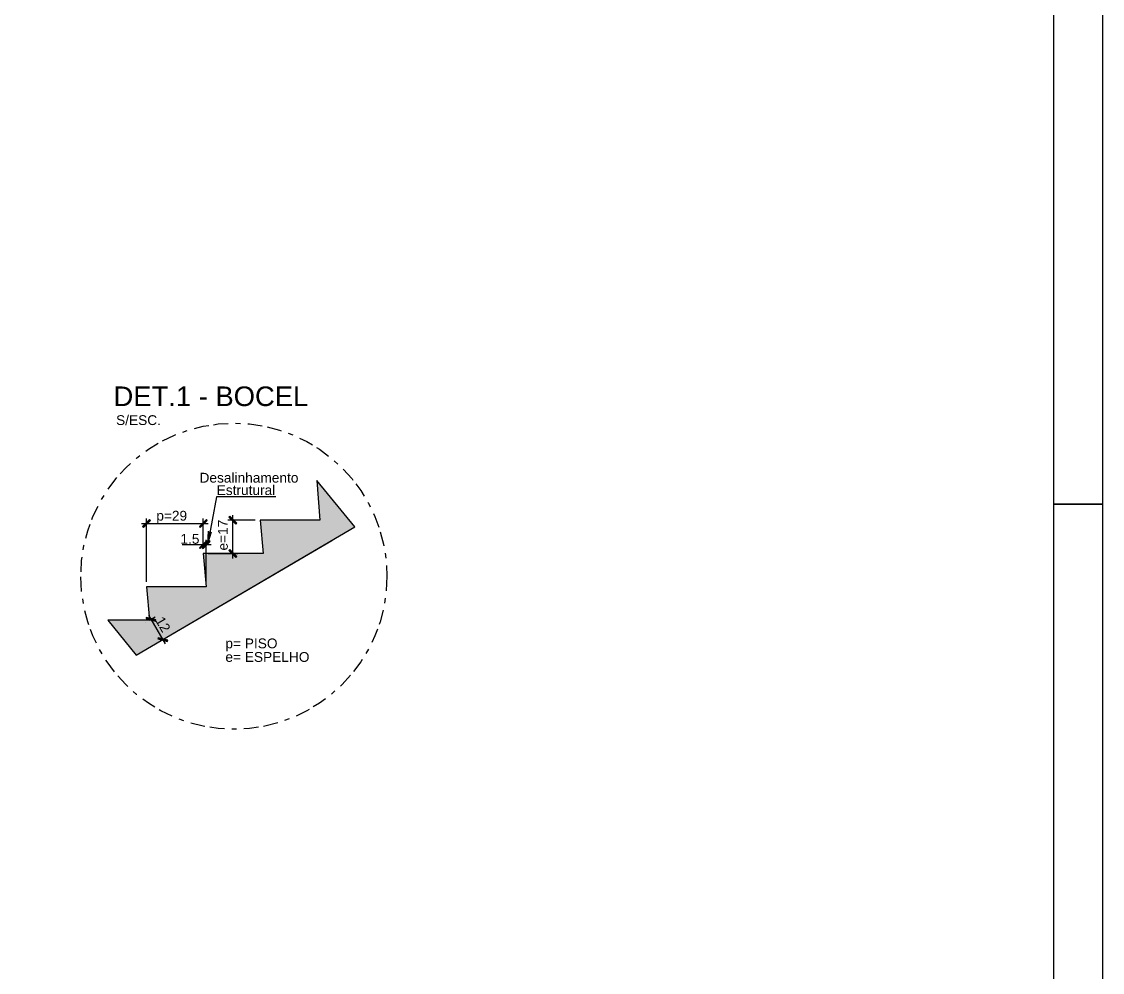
# Model space of a CAD drawing. Extents: x 0 to 119, y 0 to 84.
# Drawn here: x 96.84 to 118.9, y 20.15 to 39.55 of the extents above; entities that cross this region are included whole.
import ezdxf

# ---------------------------------------------------------------- set-up
doc = ezdxf.new("R2010")
doc.units = 0
doc.linetypes.add('ESTILO_TQS_0003', pattern=[0.92, 0.3, -0.15, 0.02, -0.15, 0.3])
for name, color, linetype in [('1', 1, 'CONTINUOUS'), ('2', 2, 'CONTINUOUS'), ('4', 4, 'CONTINUOUS'), ('5', 5, 'CONTINUOUS'), ('7', 7, 'CONTINUOUS'), ('8', 8, 'CONTINUOUS')]:
    doc.layers.add(name, color=color, linetype=linetype)
doc.styles.add('TQS_ARIAL', font='arial.ttf')

msp = doc.modelspace()

# ---------------------------------------------------------------- linework, layer by layer
at = {"layer": '1', "linetype": 'CONTINUOUS'}
for p, q in [((99.389182, 28.114305), (99.389182, 29.404497)), ((100.549182, 28.794305), (100.549182, 29.404497)), ((101.609182, 29.374305), (101.050292, 29.374305)), ((101.150292, 28.594305), (101.150292, 29.474305)), ((99.289182, 29.304497), (100.649182, 29.304497)), ((100.549182, 28.794305), (100.549182, 28.973866)), ((100.609182, 28.114305), (100.609182, 28.973866)), ((100.449182, 28.873866), (100.115089, 28.873866)), ((100.709182, 28.873866), (100.449182, 28.873866)), ((100.649182, 28.694305), (101.250292, 28.694305)), ((99.42849, 27.43809), (99.772368, 26.851456)), ((99.449182, 27.334305), (99.565331, 27.40239)), ((99.747002, 26.952502), (99.808068, 26.988298))]:
    msp.add_line(p, q, dxfattribs=at)
for points in [[(118.900085, 59.400046), (118.900085, 29.700046), (117.900085, 29.700046), (118.900085, 29.700046), (118.900085, 0.000046), (100.400085, 0.000046), (100.400085, 1.000046), (100.400085, 0.000046), (81.900085, 0.000046), (81.900085, 1.000046), (81.900085, 0.000046), (63.400085, 0.000046), (63.400085, 1.000046), (63.400085, 0.000046), (44.900085, 0.000046)], [(99.327299, 29.224937), (99.470205, 29.367842), (99.452527, 29.38552), (99.309622, 29.242615), (99.327299, 29.224937)], [(100.487299, 29.224937), (100.630205, 29.367842), (100.612527, 29.38552), (100.469622, 29.242615), (100.487299, 29.224937)], [(101.229852, 29.312422), (101.086947, 29.455328), (101.069269, 29.43765), (101.212175, 29.294744), (101.229852, 29.312422)], [(100.611065, 28.953426), (100.46816, 28.810521), (100.485837, 28.792843), (100.628743, 28.935748), (100.611065, 28.953426)], [(100.671065, 28.953426), (100.52816, 28.810521), (100.545837, 28.792843), (100.688743, 28.935748), (100.671065, 28.953426)], [(101.229852, 28.632422), (101.086947, 28.775328), (101.069269, 28.75765), (101.212175, 28.614744), (101.229852, 28.632422)], [(99.379129, 27.364972), (99.574683, 27.313955), (99.580993, 27.338145), (99.38544, 27.389162), (99.379129, 27.364972)], [(99.621865, 26.950879), (99.817419, 26.899862), (99.82373, 26.924053), (99.628176, 26.975069), (99.621865, 26.950879)]]:
    msp.add_lwpolyline(points, dxfattribs=at)
for points in [[(99.327299, 29.224937), (99.452527, 29.38552), (99.309622, 29.242615)], [(99.327299, 29.224937), (99.470205, 29.367842), (99.452527, 29.38552)], [(100.487299, 29.224937), (100.612527, 29.38552), (100.469622, 29.242615)], [(100.487299, 29.224937), (100.630205, 29.367842), (100.612527, 29.38552)], [(101.229852, 29.312422), (101.086947, 29.455328), (101.069269, 29.43765)], [(101.229852, 29.312422), (101.069269, 29.43765), (101.212175, 29.294744)], [(99.327299, 29.224937), (99.309622, 29.242615), (99.327299, 29.224937)], [(100.487299, 29.224937), (100.469622, 29.242615), (100.487299, 29.224937)], [(101.229852, 29.312422), (101.212175, 29.294744), (101.229852, 29.312422)], [(100.611065, 28.953426), (100.46816, 28.810521), (100.485837, 28.792843)], [(100.611065, 28.953426), (100.485837, 28.792843), (100.628743, 28.935748)], [(100.671065, 28.953426), (100.52816, 28.810521), (100.545837, 28.792843)], [(100.671065, 28.953426), (100.545837, 28.792843), (100.688743, 28.935748)], [(100.611065, 28.953426), (100.628743, 28.935748), (100.611065, 28.953426)], [(100.671065, 28.953426), (100.688743, 28.935748), (100.671065, 28.953426)], [(101.229852, 28.632422), (101.086947, 28.775328), (101.069269, 28.75765)], [(101.229852, 28.632422), (101.069269, 28.75765), (101.212175, 28.614744)], [(101.229852, 28.632422), (101.212175, 28.614744), (101.229852, 28.632422)], [(99.379129, 27.364972), (99.580993, 27.338145), (99.38544, 27.389162)], [(99.379129, 27.364972), (99.38544, 27.389162), (99.379129, 27.364972)], [(99.379129, 27.364972), (99.574683, 27.313955), (99.580993, 27.338145)], [(99.621865, 26.950879), (99.82373, 26.924053), (99.628176, 26.975069)], [(99.621865, 26.950879), (99.628176, 26.975069), (99.621865, 26.950879)], [(99.621865, 26.950879), (99.817419, 26.899862), (99.82373, 26.924053)]]:
    msp.add_solid(points, dxfattribs=at)
at = {"layer": '2', "linetype": 'CONTINUOUS'}
for p, q in [((101.709182, 29.374305), (101.709182, 29.374305)), ((100.549182, 28.694305), (100.549182, 28.694305)), ((100.549182, 28.694305), (100.549182, 28.694305)), ((100.549182, 28.694305), (100.549182, 28.694305)), ((99.389182, 28.014305), (99.389182, 28.014305)), ((100.609182, 28.014305), (100.609182, 28.014305)), ((99.362912, 27.283734), (99.362912, 27.283734)), ((99.660731, 26.901931), (99.660731, 26.901931))]:
    msp.add_line(p, q, dxfattribs=at)
msp.add_lwpolyline([(102.029994, 29.852414), (100.820395, 29.852414), (100.639171, 28.900222), (100.653457, 29.149814), (100.639171, 28.900222), (100.717569, 29.137612)], dxfattribs=at)
at = {"layer": '2', "linetype": 'ESTILO_TQS_0003'}
msp.add_circle((101.173489, 28.229519), 3.123857, dxfattribs=at)
at = {"layer": '4', "linetype": 'CONTINUOUS'}
for p, q in [((99.179617, 26.619889), (103.642895, 29.236293)), ((99.691928, 26.92021), (103.171928, 28.96021))]:
    msp.add_line(p, q, dxfattribs=at)
msp.add_lwpolyline([(102.869182, 30.18645), (102.929182, 29.374305), (101.709182, 29.374305), (101.769182, 28.694305), (100.549182, 28.694305), (100.609182, 28.014305), (99.389182, 28.014305), (99.449182, 27.334305), (98.599391, 27.334305)], dxfattribs=at)
at = {"layer": '7', "linetype": 'CONTINUOUS'}
msp.add_line((117.900085, 83.100046), (117.900085, 1.000046), dxfattribs=at)
at = {"layer": '8', "linetype": 'CONTINUOUS'}
msp.add_lwpolyline([(98.599391, 27.334305), (99.179617, 26.619889), (103.642895, 29.236293), (102.869182, 30.18645), (102.929182, 29.374305), (101.709182, 29.374305), (101.769182, 28.694305), (100.649182, 28.694305), (100.549182, 28.694305), (100.609182, 28.014305), (99.389182, 28.014305), (99.449182, 27.334305), (98.599391, 27.334305)], dxfattribs=at)
for points in [[(102.929182, 29.374305), (103.642895, 29.236293), (102.869182, 30.18645)], [(102.929182, 29.374305), (101.709182, 29.374305), (101.769182, 28.694305)], [(102.929182, 29.374305), (101.769182, 28.694305), (103.642895, 29.236293)], [(99.449182, 27.334305), (99.179617, 26.619889), (103.642895, 29.236293)], [(100.609182, 28.014305), (99.449182, 27.334305), (103.642895, 29.236293)], [(100.609182, 28.014305), (103.642895, 29.236293), (101.769182, 28.694305)], [(100.609182, 28.014305), (100.649182, 28.694305), (100.549182, 28.694305)], [(100.609182, 28.014305), (101.769182, 28.694305), (100.649182, 28.694305)], [(100.609182, 28.014305), (99.389182, 28.014305), (99.449182, 27.334305)], [(99.449182, 27.334305), (98.599391, 27.334305), (99.179617, 26.619889)]]:
    msp.add_solid(points, dxfattribs=at)

# ---------------------------------------------------------------- texts
at = {"layer": '2', "linetype": 'CONTINUOUS', "style": 'TQS_ARIAL'}
for s, p in [('S/ESC.', (98.768346, 31.315087)), ('p=29', (99.589182, 29.364497)), ('1.5', (100.081989, 28.892184))]:
    msp.add_text(s, height=0.2, dxfattribs=at).set_placement(p)
for s, rotation, p in [('Desalinhamento', -360, (100.471734, 30.140015)), ('Estrutural', -360, (100.821691, 29.88695)), ('e=17', 90, (101.048132, 28.754906)), ('12', 300.378355, (99.561164, 27.330402)), ('p= PISO', -360, (100.999829, 26.759252)), ('e= ESPELHO', -360, (100.999829, 26.48223))]:
    msp.add_text(s, height=0.2, rotation=rotation, dxfattribs=at).set_placement(p)
at = {"layer": '5', "linetype": 'CONTINUOUS', "style": 'TQS_ARIAL'}
msp.add_text('DET.1 - BOCEL', height=0.4, dxfattribs=at).set_placement((98.71634, 31.701807))

doc.saveas('drawing.dxf')
